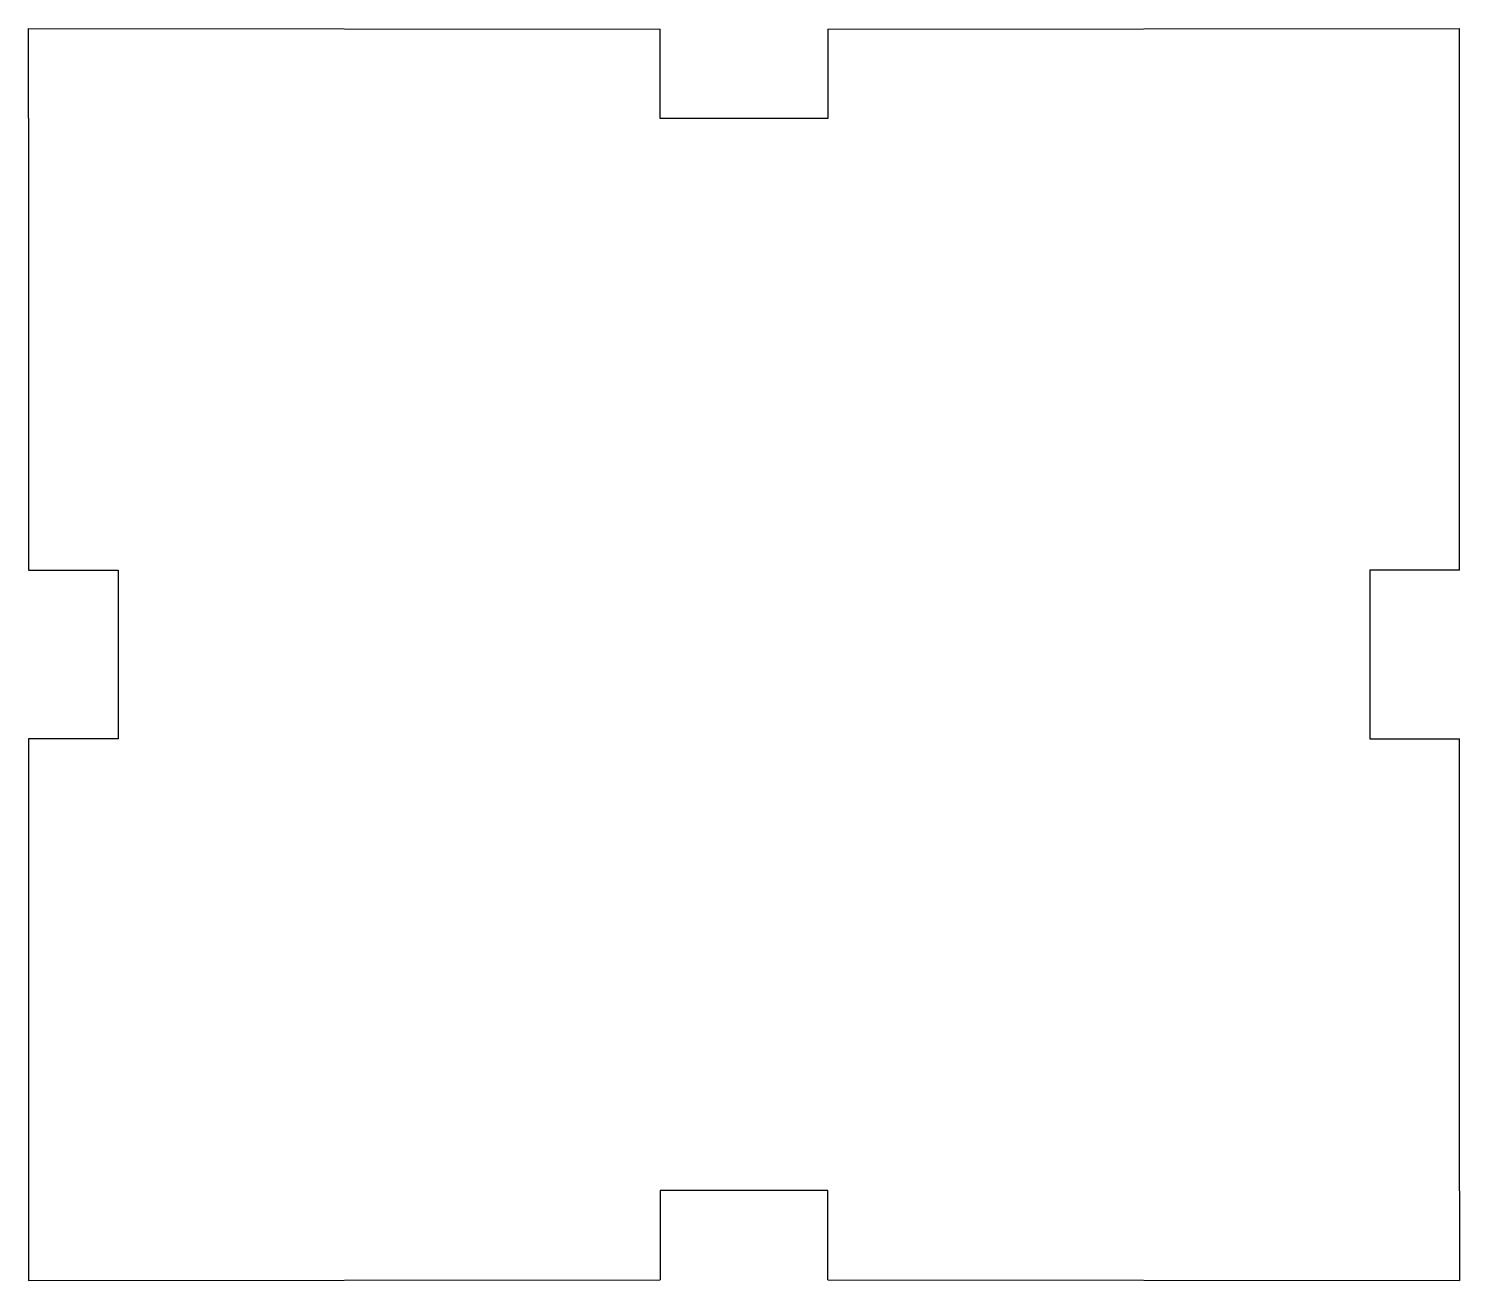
# Model space of a CAD drawing. Extents: x -32 to 32, y -28 to 28.
import ezdxf

# ---------------------------------------------------------------- set-up
doc = ezdxf.new("R2010")
doc.units = 0
doc.layers.get('0').update_dxf_attribs({"linetype": 'continuous'})

# ---------------------------------------------------------------- blocks, each defined once
blk = doc.blocks.new('PAD003')
at = {"color": 0}
for p, q in [((-32, 28), (-3.75, 27.976)), ((-32, 24), (-32, 28)), ((-3.75, 23.976), (-3.75, 27.976)), ((3.75, 27.976), (32, 28)), ((3.75, 27.976), (3.75, 23.976)), ((32, 24), (32, 28)), ((-32, 24), (-32, 3.775)), ((0, 23.976), (-3.75, 23.976)), ((3.75, 23.976), (0, 23.976)), ((32, 3.775), (32, 24)), ((-32, 3.775), (-28, 3.775)), ((-28, 3.775), (-28, 0)), ((28, 3.775), (28, 0)), ((32, 3.775), (28, 3.775)), ((-28, 0), (-28, -3.775)), ((28, 0), (28, -3.775)), ((-28, -3.775), (-32, -3.775)), ((-32, -3.775), (-32, -24)), ((28, -3.775), (32, -3.775)), ((32, -24), (32, -3.775)), ((-32, -24), (-32, -28)), ((-3.75, -23.976), (-3.75, -27.976)), ((0, -23.976), (-3.75, -23.976)), ((3.75, -23.976), (0, -23.976)), ((3.75, -27.976), (3.75, -23.976)), ((32, -24), (32, -28)), ((-32, -28), (-3.75, -27.976)), ((3.75, -27.976), (32, -28))]:
    blk.add_line(p, q, dxfattribs=at)

msp = doc.modelspace()

# ---------------------------------------------------------------- block references
at = {"color": 0}
msp.add_blockref('PAD003', (0, 0), dxfattribs=at)

doc.saveas('drawing.dxf')
